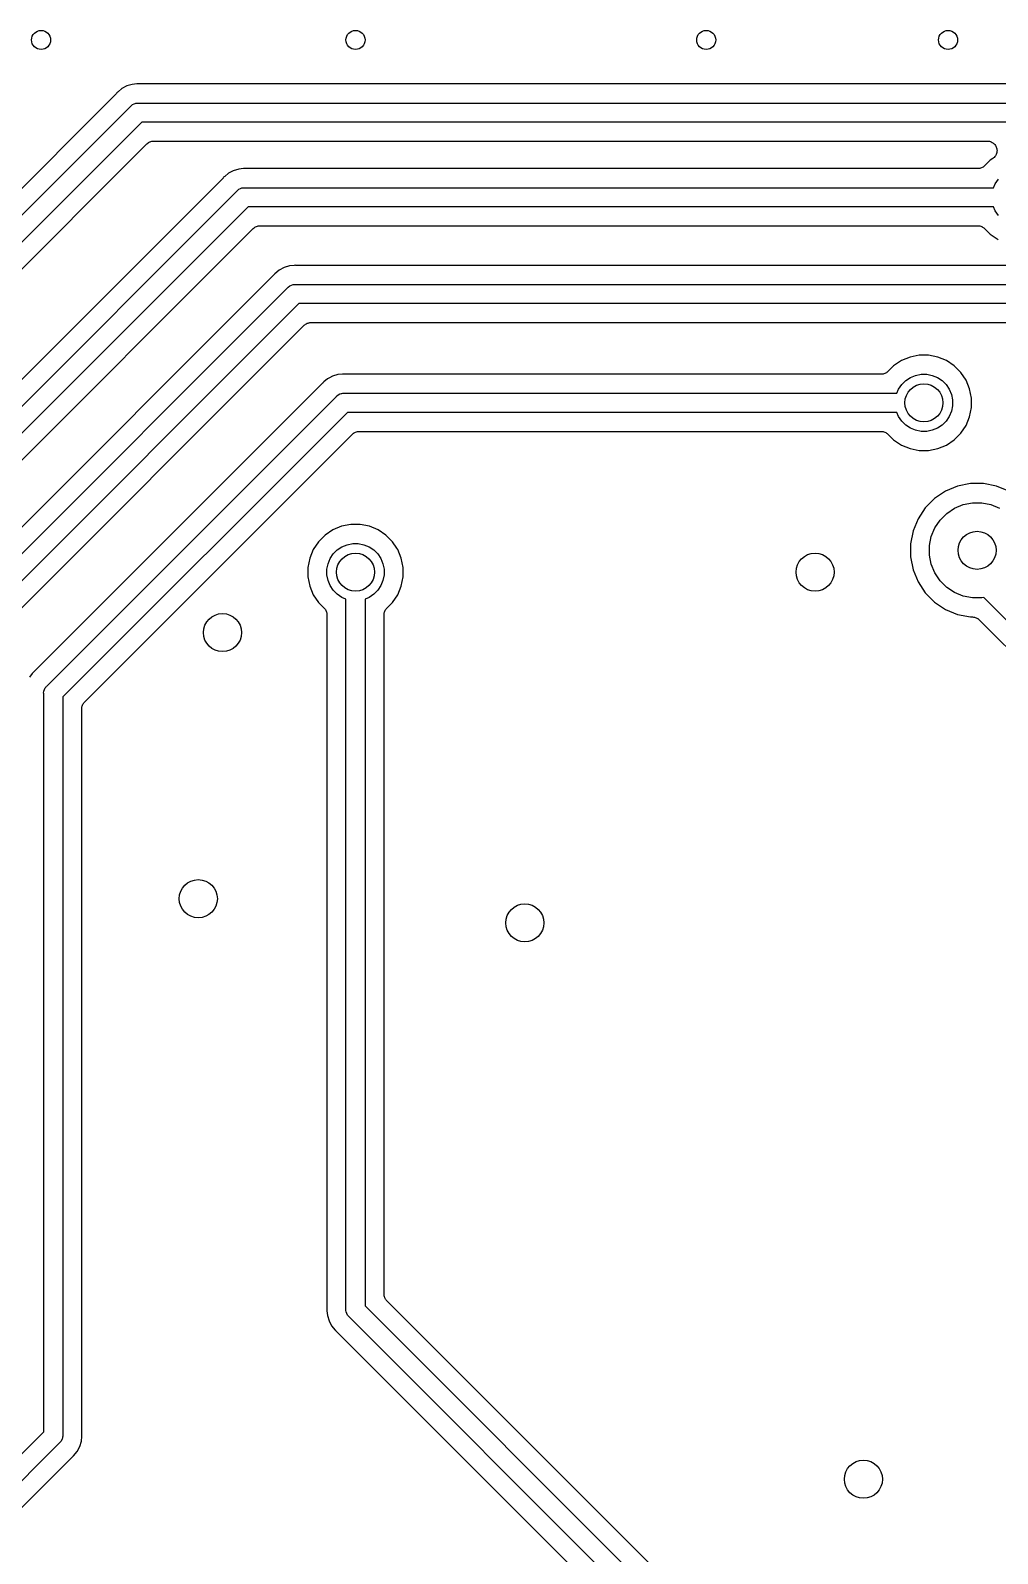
# Model space of a CAD drawing. Extents: x 49 to 143, y -158 to -38.
# Drawn here: x 79.52 to 89.67, y -115.46 to -99.47 of the extents above; entities that cross this region are included whole.
import ezdxf

# ---------------------------------------------------------------- set-up
doc = ezdxf.new("R2010")
doc.units = 0
doc.layers.add('BLACK', color=7, linetype='CONTINUOUS')

msp = doc.modelspace()

# ---------------------------------------------------------------- linework, layer by layer
at = {"layer": 'BLACK', "linetype": 'CONTINUOUS'}
for p, q in [((80.4318, -100.117), (80.4256, -100.124)), ((80.4395, -100.111), (80.4318, -100.117)), ((80.4775, -100.079), (80.4395, -100.111)), ((80.4395, -100.111), (80.4395, -100.111)), ((80.5296, -100.051), (80.4775, -100.079)), ((80.5862, -100.034), (80.5296, -100.051)), ((80.6352, -100.03), (80.5862, -100.034)), ((80.645, -100.029), (80.6352, -100.03)), ((80.6352, -100.03), (80.6352, -100.03)), ((80.6548, -100.03), (80.645, -100.029)), ((80.659, -100.03), (80.6548, -100.03)), ((80.6632, -100.03), (80.659, -100.03)), ((80.6646, -100.03), (80.6632, -100.03)), ((90.5314, -100.03), (80.6646, -100.03)), ((80.419, -100.132), (71.914, -108.637)), ((71.9676, -108.866), (80.5708, -100.263)), ((80.4217, -100.128), (80.419, -100.132)), ((80.4247, -100.126), (80.4217, -100.128)), ((80.4256, -100.124), (80.4247, -100.126)), ((80.5708, -100.263), (80.5739, -100.259)), ((80.5739, -100.259), (80.5892, -100.246)), ((80.5892, -100.246), (80.6065, -100.237)), ((80.6065, -100.237), (80.6176, -100.234)), ((80.6176, -100.234), (80.6254, -100.231)), ((80.6254, -100.231), (80.629, -100.231)), ((80.629, -100.231), (80.6401, -100.23)), ((80.6401, -100.23), (80.6401, -100.23)), ((80.6401, -100.23), (80.645, -100.23)), ((80.645, -100.23), (80.6499, -100.23)), ((80.6499, -100.23), (90.5461, -100.23)), ((80.6864, -100.43), (72.0832, -109.033)), ((90.5096, -100.43), (80.6864, -100.43)), ((72.235, -109.164), (80.74, -100.659)), ((80.74, -100.659), (80.7402, -100.659)), ((80.7402, -100.659), (80.741, -100.658)), ((80.7402, -100.659), (80.7402, -100.659)), ((80.7402, -100.659), (80.7402, -100.659)), ((80.741, -100.658), (80.7482, -100.653)), ((80.7482, -100.653), (80.7553, -100.647)), ((80.7553, -100.647), (80.7558, -100.646)), ((80.7558, -100.646), (80.7562, -100.646)), ((80.7562, -100.646), (80.7644, -100.642)), ((80.7644, -100.642), (80.7726, -100.638)), ((80.7726, -100.638), (80.7731, -100.637)), ((80.7731, -100.637), (80.7735, -100.637)), ((80.7735, -100.637), (80.7824, -100.635)), ((80.7824, -100.635), (80.7913, -100.632)), ((80.7913, -100.632), (80.7918, -100.632)), ((80.7918, -100.632), (80.7923, -100.632)), ((80.7923, -100.632), (80.8015, -100.631)), ((80.8015, -100.631), (80.8107, -100.63)), ((80.8107, -100.63), (89.5679, -100.63)), ((89.5679, -100.63), (89.569, -100.63)), ((89.569, -100.63), (89.569, -100.63)), ((89.569, -100.63), (89.569, -100.63)), ((89.569, -100.63), (89.5693, -100.63)), ((89.5693, -100.63), (89.5791, -100.631)), ((89.5791, -100.631), (89.5884, -100.632)), ((89.5884, -100.632), (89.5885, -100.632)), ((89.5885, -100.632), (89.5887, -100.632)), ((89.5887, -100.632), (89.5982, -100.635)), ((89.5982, -100.635), (89.607, -100.638)), ((89.607, -100.638), (89.6071, -100.638)), ((89.6071, -100.638), (89.6073, -100.638)), ((89.6073, -100.638), (89.6158, -100.643)), ((89.6158, -100.643), (89.6242, -100.647)), ((89.6242, -100.647), (89.6243, -100.647)), ((89.6243, -100.647), (89.6244, -100.647)), ((89.6244, -100.647), (89.6317, -100.654)), ((89.6317, -100.654), (89.6391, -100.66)), ((89.6391, -100.66), (89.6392, -100.66)), ((89.6392, -100.66), (89.6393, -100.66)), ((89.6393, -100.66), (89.6452, -100.667)), ((89.6452, -100.667), (89.6514, -100.675)), ((89.6514, -100.675), (89.6515, -100.675)), ((89.6515, -100.675), (89.6516, -100.675)), ((89.6516, -100.675), (89.656, -100.684)), ((89.656, -100.684), (89.6605, -100.692)), ((89.6605, -100.692), (89.6605, -100.692)), ((89.6605, -100.692), (89.6606, -100.693)), ((89.6606, -100.693), (89.6633, -100.702)), ((89.6658, -100.75), (89.6629, -100.76)), ((89.6633, -100.702), (89.6661, -100.711)), ((89.6659, -100.75), (89.6658, -100.75)), ((89.6669, -100.74), (89.6659, -100.75)), ((89.6659, -100.75), (89.6659, -100.75)), ((89.6661, -100.711), (89.6661, -100.711)), ((89.6661, -100.711), (89.6661, -100.711)), ((89.6661, -100.711), (89.667, -100.721)), ((89.6679, -100.731), (89.6669, -100.74)), ((89.667, -100.721), (89.6679, -100.73)), ((89.6679, -100.73), (89.6679, -100.731)), ((89.6679, -100.731), (89.6679, -100.731)), ((81.7628, -100.918), (81.7529, -100.919)), ((81.7726, -100.919), (81.7628, -100.918)), ((89.4767, -100.918), (89.4675, -100.919)), ((89.4859, -100.917), (89.4767, -100.918)), ((89.4864, -100.917), (89.4859, -100.917)), ((89.4869, -100.917), (89.4864, -100.917)), ((89.4958, -100.914), (89.4869, -100.917)), ((89.5046, -100.912), (89.4958, -100.914)), ((89.5051, -100.912), (89.5046, -100.912)), ((89.5056, -100.911), (89.5051, -100.912)), ((89.5137, -100.907), (89.5056, -100.911)), ((89.5219, -100.903), (89.5137, -100.907)), ((89.5223, -100.903), (89.5219, -100.903)), ((89.5228, -100.902), (89.5223, -100.903)), ((89.53, -100.896), (89.5228, -100.902)), ((89.5372, -100.891), (89.53, -100.896)), ((89.5379, -100.89), (89.5372, -100.891)), ((89.5382, -100.89), (89.5379, -100.89)), ((89.5379, -100.89), (89.5379, -100.89)), ((89.5379, -100.89), (89.5379, -100.89)), ((89.5973, -100.831), (89.5382, -100.89)), ((89.6234, -100.813), (89.5973, -100.831)), ((89.631, -100.807), (89.6234, -100.813)), ((89.6383, -100.801), (89.631, -100.807)), ((89.6384, -100.801), (89.6383, -100.801)), ((89.6385, -100.801), (89.6384, -100.801)), ((89.6448, -100.793), (89.6385, -100.801)), ((89.6508, -100.786), (89.6448, -100.793)), ((89.6509, -100.786), (89.6508, -100.786)), ((89.6508, -100.786), (89.6508, -100.786)), ((89.6555, -100.777), (89.6509, -100.786)), ((89.6601, -100.769), (89.6555, -100.777)), ((89.6602, -100.769), (89.6601, -100.769)), ((89.6601, -100.769), (89.6601, -100.769)), ((89.6629, -100.76), (89.6602, -100.769)), ((81.5368, -101.021), (69.8007, -112.757)), ((81.5395, -101.018), (81.5368, -101.021)), ((81.5425, -101.015), (81.5395, -101.018)), ((81.5434, -101.013), (81.5425, -101.015)), ((81.5496, -101.006), (81.5434, -101.013)), ((81.5573, -101), (81.5496, -101.006)), ((81.5953, -100.968), (81.5573, -101)), ((81.5573, -101), (81.5573, -101)), ((81.6474, -100.941), (81.5953, -100.968)), ((81.704, -100.923), (81.6474, -100.941)), ((81.7529, -100.919), (81.704, -100.923)), ((81.7769, -100.919), (81.7726, -100.919)), ((81.781, -100.919), (81.7769, -100.919)), ((81.7824, -100.919), (81.781, -100.919)), ((89.4675, -100.919), (81.7824, -100.919)), ((89.6327, -101.119), (89.6501, -101.077)), ((89.6501, -101.077), (89.683, -101.028)), ((68.9706, -113.87), (81.6886, -101.152)), ((81.6886, -101.152), (81.6917, -101.148)), ((81.6917, -101.148), (81.707, -101.135)), ((81.707, -101.135), (81.7243, -101.126)), ((81.7243, -101.126), (81.7375, -101.122)), ((81.7375, -101.122), (81.7432, -101.12)), ((81.7432, -101.12), (81.745, -101.12)), ((81.745, -101.12), (81.7579, -101.119)), ((81.7579, -101.119), (81.7579, -101.119)), ((81.7579, -101.119), (81.7628, -101.119)), ((81.7628, -101.119), (81.7677, -101.119)), ((81.7677, -101.119), (89.6327, -101.119)), ((81.8042, -101.319), (69.0862, -114.037)), ((89.6327, -101.319), (81.8042, -101.319)), ((89.6501, -101.361), (89.6327, -101.319)), ((89.683, -101.41), (89.6501, -101.361)), ((69.238, -114.168), (81.8578, -101.548)), ((81.8578, -101.548), (81.858, -101.548)), ((81.858, -101.548), (81.8588, -101.547)), ((81.858, -101.548), (81.858, -101.548)), ((81.858, -101.548), (81.858, -101.548)), ((81.8588, -101.547), (81.866, -101.542)), ((81.866, -101.542), (81.8731, -101.536)), ((81.8731, -101.536), (81.8736, -101.535)), ((81.8736, -101.535), (81.874, -101.535)), ((81.874, -101.535), (81.8822, -101.531)), ((81.8822, -101.531), (81.8904, -101.527)), ((81.8904, -101.527), (81.8909, -101.526)), ((81.8909, -101.526), (81.8913, -101.526)), ((81.8913, -101.526), (81.9002, -101.524)), ((81.9002, -101.524), (81.9091, -101.521)), ((81.9091, -101.521), (81.9096, -101.521)), ((81.9096, -101.521), (81.9101, -101.521)), ((81.9101, -101.521), (81.9192, -101.52)), ((81.9192, -101.52), (81.9285, -101.519)), ((81.9285, -101.519), (89.4675, -101.519)), ((89.4675, -101.519), (89.4678, -101.519)), ((89.4678, -101.519), (89.4678, -101.519)), ((89.4678, -101.519), (89.4678, -101.519)), ((89.4678, -101.519), (89.4689, -101.519)), ((89.4689, -101.519), (89.4781, -101.52)), ((89.4781, -101.52), (89.4872, -101.521)), ((89.4872, -101.521), (89.4877, -101.521)), ((89.4877, -101.521), (89.4883, -101.521)), ((89.4883, -101.521), (89.4971, -101.524)), ((89.4971, -101.524), (89.5059, -101.527)), ((89.5059, -101.527), (89.5064, -101.527)), ((89.5064, -101.527), (89.5069, -101.527)), ((89.5069, -101.527), (89.515, -101.532)), ((89.515, -101.532), (89.5231, -101.536)), ((89.5231, -101.536), (89.5235, -101.536)), ((89.5235, -101.536), (89.524, -101.536)), ((89.524, -101.536), (89.531, -101.542)), ((89.531, -101.542), (89.5382, -101.548)), ((89.5382, -101.548), (89.5973, -101.607)), ((89.5973, -101.607), (89.6792, -101.662)), ((82.07, -102.037), (69.5366, -114.57)), ((82.0726, -102.034), (82.07, -102.037)), ((82.0757, -102.031), (82.0726, -102.034)), ((82.0766, -102.029), (82.0757, -102.031)), ((82.0828, -102.022), (82.0766, -102.029)), ((82.1285, -101.984), (82.0828, -102.022)), ((82.1806, -101.956), (82.1285, -101.984)), ((82.2372, -101.939), (82.1806, -101.956)), ((82.2862, -101.935), (82.2372, -101.939)), ((82.296, -101.934), (82.2862, -101.935)), ((82.3058, -101.935), (82.296, -101.934)), ((82.3101, -101.935), (82.3058, -101.935)), ((82.3143, -101.935), (82.3101, -101.935)), ((82.3156, -101.935), (82.3143, -101.935)), ((90.5691, -101.935), (82.3156, -101.935)), ((69.3974, -114.992), (82.2218, -102.168)), ((82.2218, -102.168), (82.2249, -102.164)), ((82.2249, -102.164), (82.2402, -102.151)), ((82.2402, -102.151), (82.2575, -102.142)), ((82.2575, -102.142), (82.2582, -102.142)), ((82.2582, -102.142), (82.2764, -102.136)), ((82.2764, -102.136), (82.296, -102.135)), ((82.296, -102.135), (82.3009, -102.135)), ((82.3009, -102.135), (90.5838, -102.135)), ((82.3374, -102.335), (69.43, -115.242)), ((90.5473, -102.335), (82.3374, -102.335)), ((69.6559, -115.299), (82.391, -102.564)), ((82.391, -102.564), (82.3912, -102.564)), ((82.3912, -102.564), (82.392, -102.563)), ((82.3912, -102.564), (82.3912, -102.564)), ((82.3912, -102.564), (82.3912, -102.564)), ((82.392, -102.563), (82.3992, -102.558)), ((82.3992, -102.558), (82.4063, -102.552)), ((82.4063, -102.552), (82.4068, -102.551)), ((82.4068, -102.551), (82.4072, -102.551)), ((82.4072, -102.551), (82.4154, -102.547)), ((82.4154, -102.547), (82.4236, -102.543)), ((82.4236, -102.543), (82.4241, -102.542)), ((82.4241, -102.542), (82.4245, -102.542)), ((82.4245, -102.542), (82.4334, -102.54)), ((82.4334, -102.54), (82.4423, -102.537)), ((82.4423, -102.537), (82.4428, -102.537)), ((82.4428, -102.537), (82.4433, -102.537)), ((82.4433, -102.537), (82.4524, -102.536)), ((82.4524, -102.536), (82.4617, -102.535)), ((82.4617, -102.535), (90.423, -102.535)), ((88.5813, -102.99), (88.5222, -103.049)), ((88.6632, -102.935), (88.5813, -102.99)), ((88.7542, -102.897), (88.6632, -102.935)), ((88.8508, -102.878), (88.7542, -102.897)), ((88.9492, -102.878), (88.8508, -102.878)), ((89.0458, -102.897), (88.9492, -102.878)), ((89.1368, -102.935), (89.0458, -102.897)), ((89.2187, -102.99), (89.1368, -102.935)), ((89.2884, -103.059), (89.2187, -102.99)), ((82.6365, -103.127), (82.5985, -103.159)), ((82.6589, -103.115), (82.6365, -103.127)), ((82.6886, -103.099), (82.6589, -103.115)), ((82.7452, -103.082), (82.6886, -103.099)), ((82.7942, -103.078), (82.7452, -103.082)), ((82.804, -103.077), (82.7942, -103.078)), ((82.8138, -103.078), (82.804, -103.077)), ((82.8181, -103.078), (82.8138, -103.078)), ((82.8222, -103.078), (82.8181, -103.078)), ((82.8236, -103.078), (82.8222, -103.078)), ((88.4515, -103.078), (82.8236, -103.078)), ((88.4607, -103.077), (88.4515, -103.078)), ((88.4699, -103.076), (88.4607, -103.077)), ((88.4704, -103.076), (88.4699, -103.076)), ((88.4709, -103.076), (88.4704, -103.076)), ((88.4798, -103.073), (88.4709, -103.076)), ((88.4886, -103.071), (88.4798, -103.073)), ((88.4891, -103.071), (88.4886, -103.071)), ((88.4896, -103.07), (88.4891, -103.071)), ((88.4977, -103.066), (88.4896, -103.07)), ((88.5059, -103.062), (88.4977, -103.066)), ((88.5063, -103.062), (88.5059, -103.062)), ((88.5068, -103.061), (88.5063, -103.062)), ((88.514, -103.055), (88.5068, -103.061)), ((88.5212, -103.05), (88.514, -103.055)), ((88.5219, -103.049), (88.5212, -103.05)), ((88.5222, -103.049), (88.5219, -103.049)), ((88.5219, -103.049), (88.5219, -103.049)), ((88.5219, -103.049), (88.5219, -103.049)), ((88.667, -103.187), (88.7088, -103.145)), ((88.7088, -103.145), (88.7579, -103.112)), ((88.7579, -103.112), (88.8125, -103.09)), ((88.8125, -103.09), (88.8705, -103.078)), ((88.8705, -103.078), (88.9295, -103.078)), ((88.9295, -103.078), (88.9875, -103.09)), ((88.9875, -103.09), (89.0421, -103.112)), ((89.0421, -103.112), (89.0912, -103.145)), ((89.0912, -103.145), (89.133, -103.187)), ((89.3431, -103.141), (89.2884, -103.059)), ((89.3808, -103.232), (89.3431, -103.141)), ((82.578, -103.18), (79.5578, -106.2)), ((79.6888, -106.352), (82.7298, -103.311)), ((82.5807, -103.176), (82.578, -103.18)), ((82.5837, -103.174), (82.5807, -103.176)), ((82.5846, -103.172), (82.5837, -103.174)), ((82.5908, -103.165), (82.5846, -103.172)), ((82.5985, -103.159), (82.5908, -103.165)), ((82.7298, -103.311), (82.7329, -103.307)), ((82.7329, -103.307), (82.7482, -103.294)), ((82.7482, -103.294), (82.7655, -103.285)), ((82.7655, -103.285), (82.7794, -103.281)), ((82.7794, -103.281), (82.7844, -103.279)), ((82.7844, -103.279), (82.7862, -103.279)), ((82.7862, -103.279), (82.7991, -103.278)), ((82.7991, -103.278), (82.7991, -103.278)), ((82.7991, -103.278), (82.804, -103.278)), ((82.804, -103.278), (82.8089, -103.278)), ((82.8089, -103.278), (88.6167, -103.278)), ((88.6167, -103.278), (88.6341, -103.236)), ((88.6341, -103.236), (88.667, -103.187)), ((89.133, -103.187), (89.1659, -103.236)), ((89.1659, -103.236), (89.1885, -103.29)), ((89.1885, -103.29), (89.2, -103.348)), ((89.4, -103.329), (89.3808, -103.232)), ((89.1885, -103.466), (89.1659, -103.52)), ((89.2, -103.408), (89.1885, -103.466)), ((89.2, -103.348), (89.2, -103.408)), ((89.3808, -103.524), (89.4, -103.427)), ((89.4, -103.427), (89.4, -103.329)), ((82.8454, -103.478), (79.856, -106.467)), ((88.6167, -103.478), (82.8454, -103.478)), ((88.6341, -103.52), (88.6167, -103.478)), ((88.667, -103.569), (88.6341, -103.52)), ((88.7088, -103.611), (88.667, -103.569)), ((88.7579, -103.644), (88.7088, -103.611)), ((89.0912, -103.611), (89.0421, -103.644)), ((89.133, -103.569), (89.0912, -103.611)), ((89.1659, -103.52), (89.133, -103.569)), ((89.2884, -103.697), (89.3431, -103.615)), ((89.3431, -103.615), (89.3808, -103.524)), ((81.5801, -105.026), (82.899, -103.707)), ((82.899, -103.707), (82.8992, -103.707)), ((82.8992, -103.707), (82.9, -103.706)), ((82.8992, -103.707), (82.8992, -103.707)), ((82.8992, -103.707), (82.8992, -103.707)), ((82.9, -103.706), (82.9072, -103.701)), ((82.9072, -103.701), (82.9143, -103.695)), ((82.9143, -103.695), (82.9148, -103.694)), ((82.9148, -103.694), (82.9152, -103.694)), ((82.9152, -103.694), (82.9234, -103.69)), ((82.9234, -103.69), (82.9316, -103.686)), ((82.9316, -103.686), (82.9321, -103.685)), ((82.9321, -103.685), (82.9325, -103.685)), ((82.9325, -103.685), (82.9414, -103.683)), ((82.9414, -103.683), (82.9503, -103.68)), ((82.9503, -103.68), (82.9508, -103.68)), ((82.9508, -103.68), (82.9513, -103.68)), ((82.9513, -103.68), (82.9604, -103.679)), ((82.9604, -103.679), (82.9697, -103.678)), ((82.9697, -103.678), (88.4515, -103.678)), ((88.4515, -103.678), (88.4518, -103.678)), ((88.4518, -103.678), (88.4518, -103.678)), ((88.4518, -103.678), (88.4518, -103.678)), ((88.4518, -103.678), (88.4529, -103.678)), ((88.4529, -103.678), (88.4621, -103.679)), ((88.4621, -103.679), (88.4712, -103.68)), ((88.4712, -103.68), (88.4717, -103.68)), ((88.4717, -103.68), (88.4723, -103.68)), ((88.4723, -103.68), (88.4811, -103.683)), ((88.4811, -103.683), (88.4899, -103.686)), ((88.4899, -103.686), (88.4904, -103.686)), ((88.4904, -103.686), (88.4909, -103.686)), ((88.4909, -103.686), (88.499, -103.691)), ((88.499, -103.691), (88.5071, -103.695)), ((88.5071, -103.695), (88.5075, -103.695)), ((88.5075, -103.695), (88.508, -103.695)), ((88.508, -103.695), (88.515, -103.701)), ((88.515, -103.701), (88.5222, -103.707)), ((88.5222, -103.707), (88.5813, -103.766)), ((88.5813, -103.766), (88.6632, -103.821)), ((88.8125, -103.666), (88.7579, -103.644)), ((88.8705, -103.678), (88.8125, -103.666)), ((88.9295, -103.678), (88.8705, -103.678)), ((88.9875, -103.666), (88.9295, -103.678)), ((89.0421, -103.644), (88.9875, -103.666)), ((89.1368, -103.821), (89.2187, -103.766)), ((89.2187, -103.766), (89.2884, -103.697)), ((88.6632, -103.821), (88.7542, -103.859)), ((88.7542, -103.859), (88.8508, -103.878)), ((88.8508, -103.878), (88.9492, -103.878)), ((88.9492, -103.878), (89.0458, -103.859)), ((89.0458, -103.859), (89.1368, -103.821)), ((89.2546, -104.254), (89.1272, -104.307)), ((89.3899, -104.227), (89.2546, -104.254)), ((89.5277, -104.227), (89.3899, -104.227)), ((89.663, -104.254), (89.5277, -104.227)), ((89.7904, -104.307), (89.663, -104.254)), ((89.0126, -104.384), (88.9151, -104.481)), ((89.1272, -104.307), (89.0126, -104.384)), ((89.313, -104.447), (89.4096, -104.427)), ((89.4096, -104.427), (89.508, -104.427)), ((89.508, -104.427), (89.6046, -104.447)), ((88.8385, -104.596), (88.7857, -104.723)), ((88.9151, -104.481), (88.8385, -104.596)), ((89.0704, -104.609), (89.1401, -104.539)), ((89.1401, -104.539), (89.222, -104.484)), ((89.222, -104.484), (89.313, -104.447)), ((89.6046, -104.447), (89.6956, -104.484)), ((82.6942, -104.713), (82.6123, -104.768)), ((82.7852, -104.675), (82.6942, -104.713)), ((82.8818, -104.656), (82.7852, -104.675)), ((82.9802, -104.656), (82.8818, -104.656)), ((83.0768, -104.675), (82.9802, -104.656)), ((83.1678, -104.713), (83.0768, -104.675)), ((83.2497, -104.768), (83.1678, -104.713)), ((88.7857, -104.723), (88.7588, -104.858)), ((88.978, -104.782), (89.0157, -104.691)), ((89.0157, -104.691), (89.0704, -104.609)), ((82.5426, -104.837), (82.4879, -104.919)), ((82.6123, -104.768), (82.5426, -104.837)), ((82.7398, -104.923), (82.7889, -104.89)), ((82.7889, -104.89), (82.8435, -104.868)), ((82.8435, -104.868), (82.9015, -104.856)), ((82.9015, -104.856), (82.9605, -104.856)), ((82.9605, -104.856), (83.0185, -104.868)), ((83.0185, -104.868), (83.0731, -104.89)), ((83.0731, -104.89), (83.1222, -104.923)), ((83.3194, -104.837), (83.2497, -104.768)), ((83.3641, -104.904), (83.3194, -104.837)), ((83.3741, -104.919), (83.3641, -104.904)), ((83.3641, -104.904), (83.3641, -104.904)), ((88.7588, -104.858), (88.7588, -104.996)), ((88.9588, -104.878), (88.978, -104.782)), ((88.9588, -104.977), (88.9588, -104.878)), ((80.0853, -106.521), (81.5801, -105.026)), ((82.4502, -105.01), (82.431, -105.107)), ((82.4879, -104.919), (82.4502, -105.01)), ((82.631, -105.126), (82.6425, -105.068)), ((82.6425, -105.068), (82.6651, -105.014)), ((82.6651, -105.014), (82.698, -104.965)), ((82.698, -104.965), (82.7398, -104.923)), ((83.1222, -104.923), (83.164, -104.965)), ((83.164, -104.965), (83.1969, -105.014)), ((83.1969, -105.014), (83.2195, -105.068)), ((83.2195, -105.068), (83.231, -105.126)), ((83.4118, -105.01), (83.3741, -104.919)), ((83.431, -105.107), (83.4118, -105.01)), ((88.7588, -104.996), (88.7857, -105.132)), ((88.978, -105.073), (88.9588, -104.977)), ((89.0157, -105.164), (88.978, -105.073)), ((82.431, -105.107), (82.431, -105.205)), ((82.431, -105.205), (82.4502, -105.302)), ((82.631, -105.186), (82.631, -105.126)), ((82.6425, -105.244), (82.631, -105.186)), ((83.231, -105.186), (83.2195, -105.244)), ((83.231, -105.126), (83.231, -105.186)), ((83.4118, -105.302), (83.431, -105.205)), ((83.431, -105.205), (83.431, -105.107)), ((88.7857, -105.132), (88.8385, -105.259)), ((89.0704, -105.246), (89.0157, -105.164)), ((82.4502, -105.302), (82.4879, -105.393)), ((82.4879, -105.393), (82.5426, -105.475)), ((82.6651, -105.298), (82.6425, -105.244)), ((82.698, -105.347), (82.6651, -105.298)), ((82.7398, -105.389), (82.698, -105.347)), ((82.7889, -105.422), (82.7398, -105.389)), ((83.1222, -105.389), (83.0731, -105.422)), ((83.164, -105.347), (83.1222, -105.389)), ((83.1969, -105.298), (83.164, -105.347)), ((83.2195, -105.244), (83.1969, -105.298)), ((83.3194, -105.475), (83.3741, -105.393)), ((83.3741, -105.393), (83.4118, -105.302)), ((88.8385, -105.259), (88.9151, -105.374)), ((88.9151, -105.374), (89.0126, -105.471)), ((89.1401, -105.316), (89.0704, -105.246)), ((89.222, -105.37), (89.1401, -105.316)), ((89.313, -105.408), (89.222, -105.37)), ((82.5426, -105.475), (82.6017, -105.534)), ((82.6017, -105.534), (82.602, -105.534)), ((82.602, -105.534), (82.602, -105.534)), ((82.602, -105.534), (82.602, -105.534)), ((82.602, -105.534), (82.6027, -105.535)), ((82.6027, -105.535), (82.6085, -105.542)), ((82.6085, -105.542), (82.6143, -105.549)), ((82.6143, -105.549), (82.6145, -105.55)), ((82.6145, -105.55), (82.6149, -105.55)), ((82.6149, -105.55), (82.6191, -105.558)), ((82.831, -105.439), (82.7889, -105.422)), ((82.831, -112.898), (82.831, -105.439)), ((83.0731, -105.422), (83.031, -105.439)), ((83.031, -105.439), (83.031, -112.862)), ((83.2391, -105.565), (83.2435, -105.557)), ((83.2435, -105.557), (83.2479, -105.549)), ((83.2479, -105.549), (83.2482, -105.548)), ((83.2482, -105.548), (83.2485, -105.548)), ((83.2485, -105.548), (83.2544, -105.541)), ((83.2544, -105.541), (83.2603, -105.534)), ((83.2603, -105.534), (83.3194, -105.475)), ((89.0126, -105.471), (89.1272, -105.548)), ((89.1272, -105.548), (89.2546, -105.6)), ((89.4096, -105.427), (89.313, -105.408)), ((89.508, -105.427), (89.4096, -105.427)), ((89.5301, -105.423), (89.508, -105.427)), ((94.315, -110.208), (89.5301, -105.423)), ((82.6191, -105.558), (82.6235, -105.566)), ((82.6235, -105.566), (82.6236, -105.567)), ((82.6236, -105.567), (82.6238, -105.567)), ((82.6238, -105.567), (82.6264, -105.576)), ((82.6264, -105.576), (82.6291, -105.585)), ((82.6291, -105.585), (82.6291, -105.586)), ((82.6291, -105.586), (82.6293, -105.586)), ((82.6293, -105.586), (82.6301, -105.595)), ((82.6301, -105.595), (82.631, -105.605)), ((82.631, -105.605), (82.631, -112.883)), ((83.231, -105.603), (83.232, -105.594)), ((83.231, -105.604), (83.231, -105.603)), ((83.231, -105.604), (83.231, -105.604)), ((83.231, -105.604), (83.231, -105.604)), ((83.231, -105.605), (83.231, -105.604)), ((83.231, -112.737), (83.231, -105.605)), ((83.232, -105.594), (83.233, -105.585)), ((83.233, -105.585), (83.2331, -105.584)), ((83.2331, -105.584), (83.2332, -105.584)), ((83.2332, -105.584), (83.236, -105.575)), ((83.236, -105.575), (83.2387, -105.566)), ((83.2387, -105.566), (83.2389, -105.566)), ((83.2389, -105.566), (83.2391, -105.565)), ((89.2546, -105.6), (89.3899, -105.627)), ((89.3899, -105.627), (89.4103, -105.627)), ((89.4103, -105.627), (89.4106, -105.627)), ((89.4106, -105.627), (89.4106, -105.627)), ((89.4106, -105.627), (89.4106, -105.627)), ((89.4106, -105.627), (89.4117, -105.627)), ((89.4117, -105.627), (89.4209, -105.628)), ((89.4209, -105.628), (89.43, -105.629)), ((89.43, -105.629), (89.4305, -105.63)), ((89.4305, -105.63), (89.4311, -105.63)), ((89.4311, -105.63), (89.4399, -105.632)), ((89.4399, -105.632), (89.4487, -105.635)), ((89.4487, -105.635), (89.4492, -105.635)), ((89.4492, -105.635), (89.4497, -105.635)), ((89.4497, -105.635), (89.4578, -105.64)), ((89.4578, -105.64), (89.4659, -105.644)), ((89.4659, -105.644), (89.4663, -105.645)), ((89.4663, -105.645), (89.4668, -105.645)), ((89.4668, -105.645), (89.4738, -105.651)), ((89.4738, -105.651), (89.481, -105.657)), ((89.481, -105.657), (94.0857, -110.261)), ((79.5365, -106.221), (79.5054, -106.259)), ((79.5366, -106.22), (79.5365, -106.221)), ((79.5428, -106.213), (79.5366, -106.22)), ((79.5505, -106.207), (79.5428, -106.213)), ((79.5535, -106.204), (79.5505, -106.207)), ((79.5568, -106.201), (79.5535, -106.204)), ((79.5578, -106.2), (79.5568, -106.201)), ((79.6818, -106.359), (79.6849, -106.355)), ((79.6849, -106.355), (79.6888, -106.352)), ((79.6555, -106.426), (79.6574, -106.406)), ((79.656, -106.431), (79.6555, -106.426)), ((79.656, -114.182), (79.656, -106.431)), ((79.6574, -106.406), (79.6632, -106.388)), ((79.6632, -106.388), (79.6725, -106.37)), ((79.6725, -106.37), (79.6818, -106.359)), ((79.856, -106.467), (79.856, -114.219)), ((80.056, -106.59), (80.057, -106.581)), ((80.056, -106.591), (80.056, -106.59)), ((80.056, -106.592), (80.056, -106.591)), ((80.056, -106.591), (80.056, -106.591)), ((80.056, -106.591), (80.056, -106.591)), ((80.056, -114.204), (80.056, -106.592)), ((80.057, -106.581), (80.058, -106.572)), ((80.058, -106.572), (80.0581, -106.571)), ((80.0581, -106.571), (80.0582, -106.571)), ((80.0582, -106.571), (80.061, -106.562)), ((80.061, -106.562), (80.0637, -106.553)), ((80.0637, -106.553), (80.0639, -106.553)), ((80.0639, -106.553), (80.0641, -106.552)), ((80.0641, -106.552), (80.0685, -106.544)), ((80.0685, -106.544), (80.0729, -106.536)), ((80.0729, -106.536), (80.0732, -106.536)), ((80.0732, -106.536), (80.0735, -106.535)), ((80.0735, -106.535), (80.0794, -106.528)), ((80.0794, -106.528), (80.0853, -106.521)), ((83.2319, -112.747), (83.231, -112.737)), ((83.2327, -112.756), (83.2319, -112.747)), ((82.6305, -112.893), (82.6295, -112.903)), ((82.6295, -112.903), (82.6305, -112.913)), ((82.631, -112.885), (82.6305, -112.889)), ((82.6305, -112.889), (82.6305, -112.893)), ((82.6305, -112.913), (82.6353, -112.962)), ((82.631, -112.883), (82.631, -112.885)), ((82.8305, -112.903), (82.831, -112.898)), ((82.831, -112.908), (82.8305, -112.903)), ((82.8324, -112.923), (82.831, -112.908)), ((82.831, -112.908), (82.831, -112.908)), ((83.031, -112.862), (89.424, -119.255)), ((83.2329, -112.756), (83.2327, -112.756)), ((83.2329, -112.757), (83.2329, -112.756)), ((83.2356, -112.766), (83.2329, -112.757)), ((83.2382, -112.774), (83.2356, -112.766)), ((83.2384, -112.775), (83.2382, -112.774)), ((83.2385, -112.775), (83.2384, -112.775)), ((83.2429, -112.784), (83.2385, -112.775)), ((83.2471, -112.792), (83.2429, -112.784)), ((83.2475, -112.792), (83.2471, -112.792)), ((83.2477, -112.793), (83.2475, -112.792)), ((83.2535, -112.8), (83.2477, -112.793)), ((83.2593, -112.807), (83.2535, -112.8)), ((83.26, -112.808), (83.2593, -112.807)), ((83.2601, -112.808), (83.26, -112.808)), ((83.26, -112.808), (83.26, -112.808)), ((83.2603, -112.808), (83.2601, -112.808)), ((89.4776, -119.025), (83.2603, -112.808)), ((82.6353, -112.962), (82.6525, -113.018)), ((82.6525, -113.018), (82.6804, -113.07)), ((82.6804, -113.07), (82.7178, -113.116)), ((82.8382, -112.941), (82.8324, -112.923)), ((82.8475, -112.959), (82.8382, -112.941)), ((82.8599, -112.974), (82.8475, -112.959)), ((82.8638, -112.977), (82.8599, -112.974)), ((89.3084, -119.422), (82.8638, -112.977)), ((82.7178, -113.116), (82.7255, -113.122)), ((82.7255, -113.122), (82.7266, -113.123)), ((82.7266, -113.123), (82.7295, -113.126)), ((82.7295, -113.126), (82.7328, -113.129)), ((82.7328, -113.129), (89.1566, -119.553)), ((69.108, -124.73), (79.656, -114.182)), ((79.8232, -114.298), (69.2495, -124.872)), ((79.8271, -114.295), (79.8232, -114.298)), ((79.8395, -114.28), (79.8271, -114.295)), ((79.8478, -114.264), (79.8395, -114.28)), ((79.8488, -114.262), (79.8478, -114.264)), ((79.8546, -114.243), (79.8488, -114.262)), ((79.855, -114.239), (79.8546, -114.243)), ((79.856, -114.229), (79.855, -114.239)), ((79.856, -114.219), (79.8565, -114.224)), ((79.8565, -114.224), (79.856, -114.229)), ((79.856, -114.229), (79.856, -114.229)), ((80.0066, -114.391), (80.0345, -114.339)), ((80.0345, -114.339), (80.0517, -114.283)), ((80.0517, -114.283), (80.0565, -114.234)), ((80.0564, -114.208), (80.056, -114.204)), ((80.0564, -114.213), (80.0564, -114.208)), ((80.0565, -114.214), (80.0564, -114.213)), ((80.0575, -114.224), (80.0565, -114.214)), ((80.0565, -114.233), (80.0575, -114.224)), ((80.0565, -114.234), (80.0565, -114.233)), ((74.2649, -120.139), (79.9542, -114.45)), ((79.9542, -114.45), (79.9552, -114.449)), ((79.9552, -114.449), (79.9585, -114.446)), ((79.9585, -114.446), (79.9615, -114.443)), ((79.9615, -114.443), (79.9692, -114.437)), ((79.9692, -114.437), (80.0066, -114.391))]:
    msp.add_line(p, q, dxfattribs=at)
at = {"layer": 'BLACK'}
for centre, radius in [((79.629, -99.568), 0.1), ((82.931, -99.568), 0.1), ((86.614, -99.568), 0.1), ((89.154, -99.568), 0.1), ((88.9, -103.378), 0.2), ((89.4588, -104.927), 0.2), ((82.931, -105.156), 0.2), ((87.757, -105.156), 0.2), ((81.534, -105.791), 0.2), ((81.28, -108.585), 0.2), ((84.709, -108.839), 0.2), ((88.265, -114.681), 0.2)]:
    msp.add_circle(centre, radius, dxfattribs=at)

doc.saveas('drawing.dxf')
